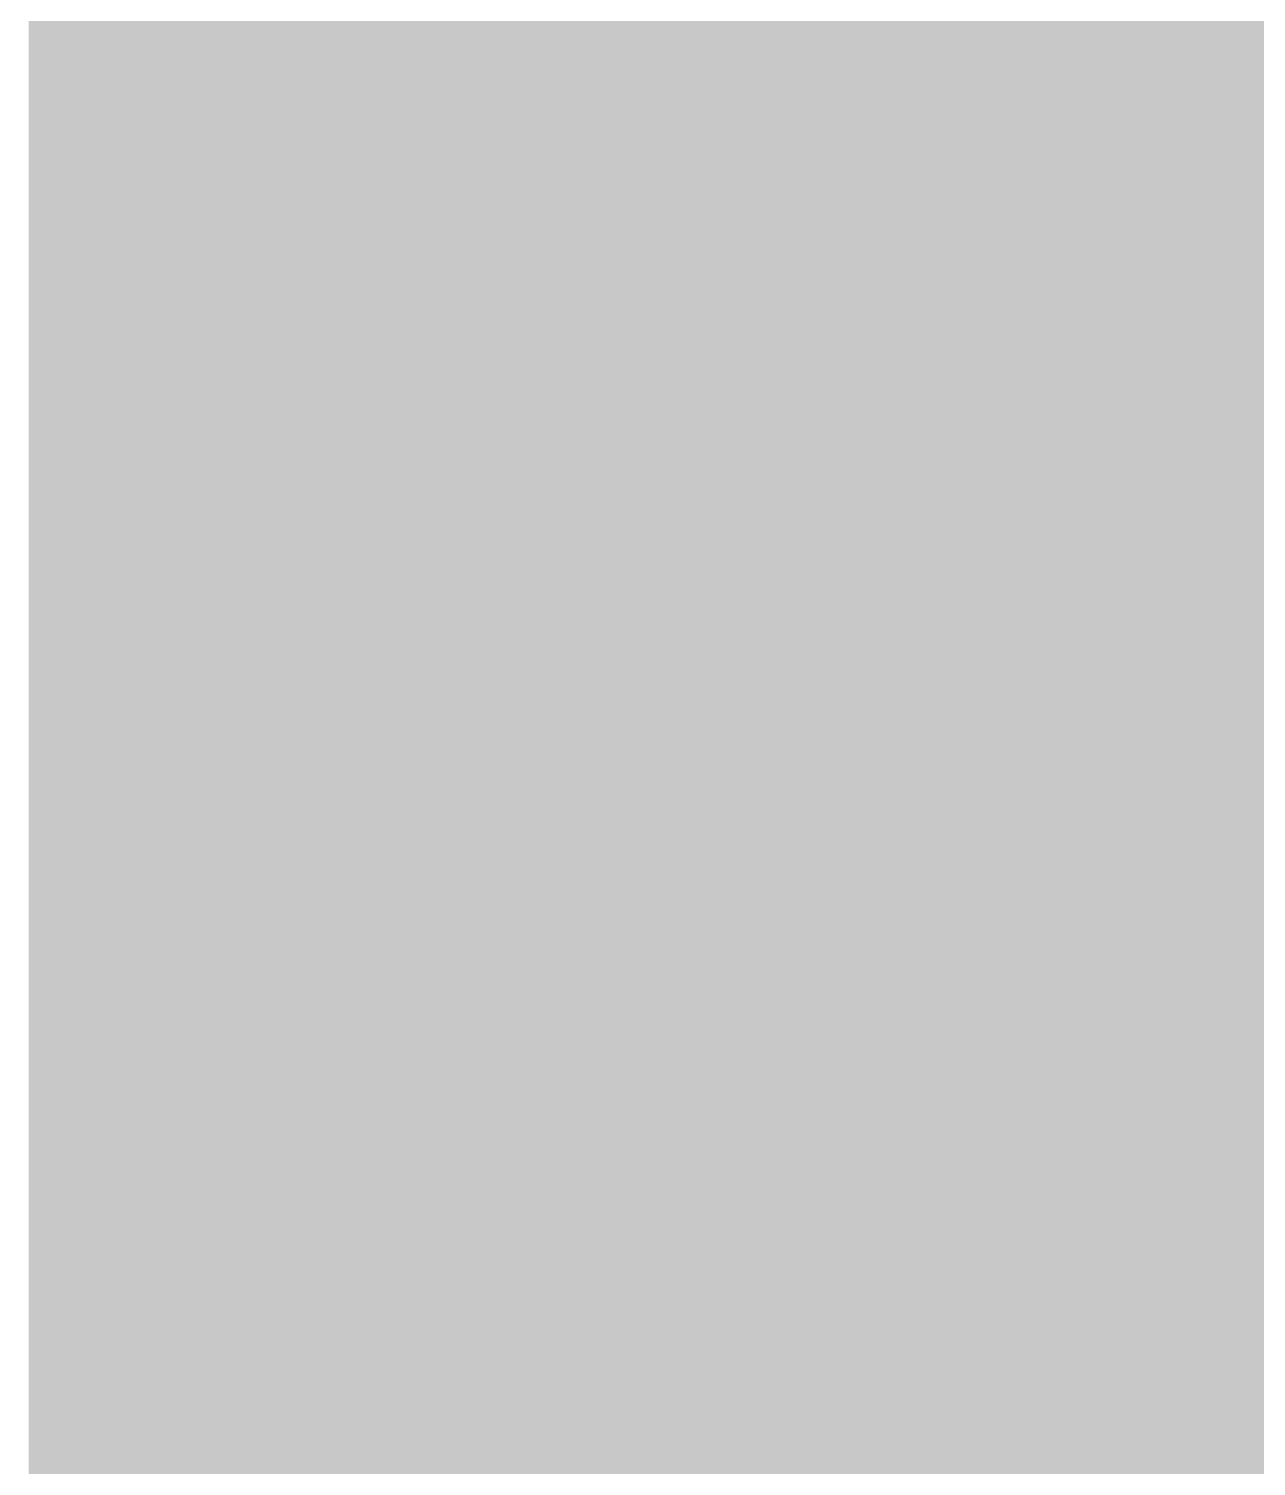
# Model space of a CAD drawing. Extents: x -0.1 to 65.1, y -1.2 to 30.1.
# Drawn here: x 25.7424 to 26.0352, y 5.2654 to 5.6083 of the extents above; entities that cross this region are included whole.
import ezdxf

# ---------------------------------------------------------------- set-up
doc = ezdxf.new("R2010")
doc.units = 0
doc.header["$MEASUREMENT"] = 0
doc.layers.get('0').update_dxf_attribs({"linetype": 'CONTINUOUS'})
doc.layers.add('2D_LINE_126', color=7, linetype='CONTINUOUS')

# ---------------------------------------------------------------- blocks, each defined once
blk = doc.blocks.new('SMOOTH_0$0254')
at = {"const_width": 0.0127}
blk.add_lwpolyline([(-0.00635, 0, 1), (0.00635, 0, 1)], format="xyb", close=True, dxfattribs=at)
blk = doc.blocks.new('DRAWING_63')
at = {"layer": '2D_LINE_126', "const_width": 0.0254}
for points in [[(-4.59486, -1.87452), (-4.59486, -1.88595), (-4.59486, -1.89738), (-4.59486, -1.90881), (-4.59486, -1.92024), (-4.59486, -1.93167), (-4.59486, -1.9431), (-4.59486, -1.95453), (-4.59486, -1.96596), (-4.59486, -1.97739), (-4.59486, -1.98882), (-4.59486, -2.00025), (-4.59486, -2.01168), (-4.59486, -2.02311), (-4.59486, -2.03454), (-4.59486, -2.04597), (-4.59486, -2.0574), (-4.59486, -2.06883), (-4.59486, -2.08026), (-4.59486, -2.09169), (-4.59486, -2.10312), (-4.59486, -2.11455), (-4.59486, -2.12598), (-4.59486, -2.13741), (-4.59486, -2.14884), (-4.59486, -2.16027), (-4.59486, -2.1717), (-4.59486, -2.18313), (-4.59486, -2.19456), (-4.59486, -2.20599), (-4.59486, -2.21742), (-4.59486, -2.22885), (-4.59486, -2.24028), (-4.59486, -2.25171)], [(-4.53771, -1.87452), (-4.53771, -1.88595), (-4.53771, -1.89738), (-4.53771, -1.90881), (-4.53771, -1.92024), (-4.53771, -1.93167), (-4.53771, -1.9431), (-4.53771, -1.95453), (-4.53771, -1.96596), (-4.53771, -1.97739), (-4.53771, -1.98882), (-4.53771, -2.00025), (-4.53771, -2.01168), (-4.53771, -2.02311), (-4.53771, -2.03454), (-4.53771, -2.04597), (-4.53771, -2.0574), (-4.53771, -2.06883), (-4.53771, -2.08026), (-4.53771, -2.09169), (-4.53771, -2.10312), (-4.53771, -2.11455), (-4.53771, -2.12598), (-4.53771, -2.13741), (-4.53771, -2.14884), (-4.53771, -2.16027), (-4.53771, -2.1717), (-4.53771, -2.18313), (-4.53771, -2.19456), (-4.53771, -2.20599), (-4.53771, -2.21742), (-4.53771, -2.22885), (-4.53771, -2.24028), (-4.53771, -2.25171)], [(-4.33197, -2.25171), (-4.33197, -2.24028), (-4.32054, -2.24028), (-4.30911, -2.24028), (-4.29768, -2.24028)], [(-4.42341, -2.25171), (-4.42341, -2.24028), (-4.41198, -2.24028), (-4.41198, -2.22885), (-4.40055, -2.22885), (-4.38912, -2.22885), (-4.38912, -2.21742), (-4.37769, -2.21742), (-4.36626, -2.21742), (-4.36626, -2.20599), (-4.35483, -2.20599), (-4.3434, -2.20599), (-4.33197, -2.20599), (-4.33197, -2.19456), (-4.32054, -2.19456), (-4.30911, -2.19456), (-4.29768, -2.19456)], [(-4.59486, -1.88595), (-4.58343, -1.88595), (-4.572, -1.88595), (-4.572, -1.87452)], [(-4.51485, -1.87452), (-4.51485, -1.88595), (-4.51485, -1.89738), (-4.51485, -1.90881), (-4.51485, -1.92024), (-4.51485, -1.93167), (-4.51485, -1.9431), (-4.51485, -1.95453), (-4.51485, -1.96596), (-4.51485, -1.97739), (-4.51485, -1.98882), (-4.51485, -2.00025), (-4.51485, -2.01168), (-4.51485, -2.02311), (-4.51485, -2.03454), (-4.51485, -2.04597), (-4.51485, -2.0574), (-4.51485, -2.06883), (-4.51485, -2.08026), (-4.51485, -2.09169), (-4.51485, -2.10312), (-4.51485, -2.11455), (-4.51485, -2.12598), (-4.51485, -2.13741), (-4.51485, -2.14884), (-4.51485, -2.16027), (-4.51485, -2.1717), (-4.51485, -2.18313), (-4.51485, -2.19456), (-4.51485, -2.20599), (-4.51485, -2.21742), (-4.51485, -2.22885), (-4.51485, -2.24028), (-4.51485, -2.25171)], [(-4.52628, -2.25171), (-4.52628, -2.24028), (-4.52628, -2.22885), (-4.52628, -2.21742), (-4.52628, -2.20599), (-4.52628, -2.19456), (-4.52628, -2.18313), (-4.52628, -2.1717), (-4.52628, -2.16027), (-4.52628, -2.14884), (-4.52628, -2.13741), (-4.52628, -2.12598), (-4.52628, -2.11455), (-4.52628, -2.10312), (-4.52628, -2.09169), (-4.52628, -2.08026), (-4.52628, -2.06883), (-4.52628, -2.0574), (-4.52628, -2.04597), (-4.52628, -2.03454), (-4.52628, -2.02311), (-4.52628, -2.01168), (-4.52628, -2.00025), (-4.52628, -1.98882), (-4.52628, -1.97739), (-4.52628, -1.96596), (-4.52628, -1.95453), (-4.52628, -1.9431), (-4.52628, -1.93167), (-4.52628, -1.92024), (-4.52628, -1.90881), (-4.52628, -1.89738), (-4.52628, -1.88595), (-4.52628, -1.87452)], [(-4.32054, -2.25171), (-4.32054, -2.24028), (-4.32054, -2.22885), (-4.32054, -2.21742), (-4.32054, -2.20599), (-4.32054, -2.19456), (-4.32054, -2.18313), (-4.32054, -2.1717), (-4.32054, -2.16027), (-4.32054, -2.14884), (-4.32054, -2.13741), (-4.32054, -2.12598), (-4.32054, -2.11455), (-4.32054, -2.10312), (-4.32054, -2.09169), (-4.32054, -2.08026), (-4.32054, -2.06883), (-4.32054, -2.0574), (-4.32054, -2.04597), (-4.32054, -2.03454), (-4.32054, -2.02311), (-4.32054, -2.01168), (-4.32054, -2.00025), (-4.32054, -1.98882), (-4.32054, -1.97739), (-4.32054, -1.96596), (-4.32054, -1.95453), (-4.32054, -1.9431), (-4.32054, -1.93167), (-4.32054, -1.92024), (-4.32054, -1.90881), (-4.32054, -1.89738), (-4.32054, -1.88595), (-4.32054, -1.87452)], [(-4.30911, -2.25171), (-4.30911, -2.24028), (-4.30911, -2.22885), (-4.30911, -2.21742), (-4.30911, -2.20599), (-4.30911, -2.19456), (-4.30911, -2.18313), (-4.30911, -2.1717), (-4.30911, -2.16027), (-4.30911, -2.14884), (-4.30911, -2.13741), (-4.30911, -2.12598), (-4.30911, -2.11455), (-4.30911, -2.10312), (-4.30911, -2.09169), (-4.30911, -2.08026), (-4.30911, -2.06883), (-4.30911, -2.0574), (-4.30911, -2.04597), (-4.30911, -2.03454), (-4.30911, -2.02311), (-4.30911, -2.01168), (-4.30911, -2.00025), (-4.30911, -1.98882), (-4.30911, -1.97739), (-4.30911, -1.96596), (-4.30911, -1.95453), (-4.30911, -1.9431), (-4.30911, -1.93167), (-4.30911, -1.92024), (-4.30911, -1.90881), (-4.30911, -1.89738), (-4.30911, -1.88595), (-4.30911, -1.87452)], [(-4.50342, -2.25171), (-4.50342, -2.24028), (-4.50342, -2.22885), (-4.50342, -2.21742), (-4.50342, -2.20599), (-4.50342, -2.19456), (-4.50342, -2.18313), (-4.50342, -2.1717), (-4.50342, -2.16027), (-4.50342, -2.14884), (-4.50342, -2.13741), (-4.50342, -2.12598), (-4.50342, -2.11455), (-4.50342, -2.10312), (-4.50342, -2.09169), (-4.50342, -2.08026), (-4.50342, -2.06883), (-4.50342, -2.0574), (-4.50342, -2.04597), (-4.50342, -2.03454), (-4.50342, -2.02311), (-4.50342, -2.01168), (-4.50342, -2.00025), (-4.50342, -1.98882), (-4.50342, -1.97739), (-4.50342, -1.96596), (-4.50342, -1.95453), (-4.50342, -1.9431), (-4.50342, -1.93167), (-4.50342, -1.92024), (-4.50342, -1.90881), (-4.50342, -1.89738), (-4.50342, -1.88595), (-4.50342, -1.87452)], [(-4.35483, -2.25171), (-4.35483, -2.24028), (-4.35483, -2.22885), (-4.35483, -2.21742), (-4.35483, -2.20599), (-4.35483, -2.19456), (-4.35483, -2.18313), (-4.35483, -2.1717), (-4.35483, -2.16027), (-4.35483, -2.14884), (-4.35483, -2.13741), (-4.35483, -2.12598), (-4.35483, -2.11455), (-4.35483, -2.10312), (-4.35483, -2.09169), (-4.35483, -2.08026), (-4.35483, -2.06883), (-4.35483, -2.0574), (-4.35483, -2.04597), (-4.35483, -2.03454), (-4.35483, -2.02311), (-4.35483, -2.01168), (-4.35483, -2.00025), (-4.35483, -1.98882), (-4.35483, -1.97739), (-4.35483, -1.96596), (-4.35483, -1.95453), (-4.35483, -1.9431), (-4.35483, -1.93167), (-4.35483, -1.92024), (-4.35483, -1.90881), (-4.35483, -1.89738), (-4.35483, -1.88595), (-4.35483, -1.87452)], [(-4.3434, -2.25171), (-4.3434, -2.24028), (-4.3434, -2.22885), (-4.3434, -2.21742), (-4.3434, -2.20599), (-4.3434, -2.19456), (-4.3434, -2.18313), (-4.3434, -2.1717), (-4.3434, -2.16027), (-4.3434, -2.14884), (-4.3434, -2.13741), (-4.3434, -2.12598), (-4.3434, -2.11455), (-4.3434, -2.10312), (-4.3434, -2.09169), (-4.3434, -2.08026), (-4.3434, -2.06883), (-4.3434, -2.0574), (-4.3434, -2.04597), (-4.3434, -2.03454), (-4.3434, -2.02311), (-4.3434, -2.01168), (-4.3434, -2.00025), (-4.3434, -1.98882), (-4.3434, -1.97739), (-4.3434, -1.96596), (-4.3434, -1.95453), (-4.3434, -1.9431), (-4.3434, -1.93167), (-4.3434, -1.92024), (-4.3434, -1.90881), (-4.3434, -1.89738), (-4.3434, -1.88595), (-4.3434, -1.87452)], [(-4.49199, -2.25171), (-4.49199, -2.24028), (-4.49199, -2.22885), (-4.49199, -2.21742), (-4.49199, -2.20599), (-4.49199, -2.19456), (-4.49199, -2.18313), (-4.49199, -2.1717), (-4.49199, -2.16027), (-4.49199, -2.14884), (-4.49199, -2.13741), (-4.49199, -2.12598), (-4.49199, -2.11455), (-4.49199, -2.10312), (-4.49199, -2.09169), (-4.49199, -2.08026), (-4.49199, -2.06883), (-4.49199, -2.0574), (-4.49199, -2.04597), (-4.49199, -2.03454), (-4.49199, -2.02311), (-4.49199, -2.01168), (-4.49199, -2.00025), (-4.49199, -1.98882), (-4.49199, -1.97739), (-4.49199, -1.96596), (-4.49199, -1.95453), (-4.49199, -1.9431), (-4.49199, -1.93167), (-4.49199, -1.92024), (-4.49199, -1.90881), (-4.49199, -1.89738), (-4.49199, -1.88595), (-4.49199, -1.87452)], [(-4.37769, -2.25171), (-4.37769, -2.24028), (-4.37769, -2.22885), (-4.37769, -2.21742), (-4.37769, -2.20599), (-4.37769, -2.19456), (-4.37769, -2.18313), (-4.37769, -2.1717), (-4.37769, -2.16027), (-4.37769, -2.14884), (-4.37769, -2.13741), (-4.37769, -2.12598), (-4.37769, -2.11455), (-4.37769, -2.10312), (-4.37769, -2.09169), (-4.37769, -2.08026), (-4.37769, -2.06883), (-4.37769, -2.0574), (-4.37769, -2.04597), (-4.37769, -2.03454), (-4.37769, -2.02311), (-4.37769, -2.01168), (-4.37769, -2.00025), (-4.37769, -1.98882), (-4.37769, -1.97739), (-4.37769, -1.96596), (-4.37769, -1.95453), (-4.37769, -1.9431), (-4.37769, -1.93167), (-4.37769, -1.92024), (-4.37769, -1.90881), (-4.37769, -1.89738), (-4.37769, -1.88595), (-4.37769, -1.87452)], [(-4.48056, -2.25171), (-4.48056, -2.24028), (-4.48056, -2.22885), (-4.48056, -2.21742), (-4.48056, -2.20599), (-4.48056, -2.19456), (-4.48056, -2.18313), (-4.48056, -2.1717), (-4.48056, -2.16027), (-4.48056, -2.14884), (-4.48056, -2.13741), (-4.48056, -2.12598), (-4.48056, -2.11455), (-4.48056, -2.10312), (-4.48056, -2.09169), (-4.48056, -2.08026), (-4.48056, -2.06883), (-4.48056, -2.0574), (-4.48056, -2.04597), (-4.48056, -2.03454), (-4.48056, -2.02311), (-4.48056, -2.01168), (-4.48056, -2.00025), (-4.48056, -1.98882), (-4.48056, -1.97739), (-4.48056, -1.96596), (-4.48056, -1.95453), (-4.48056, -1.9431), (-4.48056, -1.93167), (-4.48056, -1.92024), (-4.48056, -1.90881), (-4.48056, -1.89738), (-4.48056, -1.88595), (-4.48056, -1.87452)], [(-4.40055, -2.25171), (-4.40055, -2.24028), (-4.40055, -2.22885), (-4.40055, -2.21742), (-4.40055, -2.20599), (-4.40055, -2.19456), (-4.40055, -2.18313), (-4.40055, -2.1717), (-4.40055, -2.16027), (-4.40055, -2.14884), (-4.40055, -2.13741), (-4.40055, -2.12598), (-4.40055, -2.11455), (-4.40055, -2.10312), (-4.40055, -2.09169), (-4.40055, -2.08026), (-4.40055, -2.06883), (-4.40055, -2.0574), (-4.40055, -2.04597), (-4.40055, -2.03454), (-4.40055, -2.02311), (-4.40055, -2.01168), (-4.40055, -2.00025), (-4.40055, -1.98882), (-4.40055, -1.97739), (-4.40055, -1.96596), (-4.40055, -1.95453), (-4.40055, -1.9431), (-4.40055, -1.93167), (-4.40055, -1.92024), (-4.40055, -1.90881), (-4.40055, -1.89738), (-4.40055, -1.88595), (-4.40055, -1.87452)], [(-4.46913, -2.25171), (-4.46913, -2.24028), (-4.46913, -2.22885), (-4.46913, -2.21742), (-4.46913, -2.20599), (-4.46913, -2.19456), (-4.46913, -2.18313), (-4.46913, -2.1717), (-4.46913, -2.16027), (-4.46913, -2.14884), (-4.46913, -2.13741), (-4.46913, -2.12598), (-4.46913, -2.11455), (-4.46913, -2.10312), (-4.46913, -2.09169), (-4.46913, -2.08026), (-4.46913, -2.06883), (-4.46913, -2.0574), (-4.46913, -2.04597), (-4.46913, -2.03454), (-4.46913, -2.02311), (-4.46913, -2.01168), (-4.46913, -2.00025), (-4.46913, -1.98882), (-4.46913, -1.97739), (-4.46913, -1.96596), (-4.46913, -1.95453), (-4.46913, -1.9431), (-4.46913, -1.93167), (-4.46913, -1.92024), (-4.46913, -1.90881), (-4.46913, -1.89738), (-4.46913, -1.88595), (-4.46913, -1.87452)], [(-4.43484, -2.25171), (-4.43484, -2.24028), (-4.43484, -2.22885), (-4.43484, -2.21742), (-4.43484, -2.20599), (-4.43484, -2.19456), (-4.43484, -2.18313), (-4.43484, -2.1717), (-4.43484, -2.16027), (-4.43484, -2.14884), (-4.43484, -2.13741), (-4.43484, -2.12598), (-4.43484, -2.11455), (-4.43484, -2.10312), (-4.43484, -2.09169), (-4.43484, -2.08026), (-4.43484, -2.06883), (-4.43484, -2.0574), (-4.43484, -2.04597), (-4.43484, -2.03454), (-4.43484, -2.02311), (-4.43484, -2.01168), (-4.43484, -2.00025), (-4.43484, -1.98882), (-4.43484, -1.97739), (-4.43484, -1.96596), (-4.43484, -1.95453), (-4.43484, -1.9431), (-4.43484, -1.93167), (-4.43484, -1.92024), (-4.43484, -1.90881), (-4.43484, -1.89738), (-4.43484, -1.88595), (-4.43484, -1.87452)], [(-4.4577, -2.25171), (-4.4577, -2.24028), (-4.4577, -2.22885), (-4.4577, -2.21742), (-4.4577, -2.20599), (-4.4577, -2.19456), (-4.4577, -2.18313), (-4.4577, -2.1717), (-4.4577, -2.16027), (-4.4577, -2.14884), (-4.4577, -2.13741), (-4.4577, -2.12598), (-4.4577, -2.11455), (-4.4577, -2.10312), (-4.4577, -2.09169), (-4.4577, -2.08026), (-4.4577, -2.06883), (-4.4577, -2.0574), (-4.4577, -2.04597), (-4.4577, -2.03454), (-4.4577, -2.02311), (-4.4577, -2.01168), (-4.4577, -2.00025), (-4.4577, -1.98882), (-4.4577, -1.97739), (-4.4577, -1.96596), (-4.4577, -1.95453), (-4.4577, -1.9431), (-4.4577, -1.93167), (-4.4577, -1.92024), (-4.4577, -1.90881), (-4.4577, -1.89738), (-4.4577, -1.88595), (-4.4577, -1.87452)], [(-4.56057, -2.25171), (-4.56057, -2.24028), (-4.56057, -2.22885), (-4.56057, -2.21742), (-4.56057, -2.20599), (-4.56057, -2.19456), (-4.56057, -2.18313), (-4.56057, -2.1717), (-4.56057, -2.16027), (-4.56057, -2.14884), (-4.56057, -2.13741), (-4.56057, -2.12598), (-4.56057, -2.11455), (-4.56057, -2.10312), (-4.56057, -2.09169), (-4.56057, -2.08026), (-4.56057, -2.06883), (-4.56057, -2.0574), (-4.56057, -2.04597), (-4.56057, -2.03454), (-4.56057, -2.02311), (-4.56057, -2.01168), (-4.56057, -2.00025), (-4.56057, -1.98882), (-4.56057, -1.97739), (-4.56057, -1.96596), (-4.56057, -1.95453), (-4.56057, -1.9431), (-4.56057, -1.93167), (-4.56057, -1.92024), (-4.56057, -1.90881), (-4.56057, -1.89738), (-4.56057, -1.88595), (-4.56057, -1.87452)], [(-4.58343, -2.25171), (-4.58343, -2.24028), (-4.58343, -2.22885), (-4.58343, -2.21742), (-4.58343, -2.20599), (-4.58343, -2.19456), (-4.58343, -2.18313), (-4.58343, -2.1717), (-4.58343, -2.16027), (-4.58343, -2.14884), (-4.58343, -2.13741), (-4.58343, -2.12598), (-4.58343, -2.11455), (-4.58343, -2.10312), (-4.58343, -2.09169), (-4.58343, -2.08026), (-4.58343, -2.06883), (-4.58343, -2.0574), (-4.58343, -2.04597), (-4.58343, -2.03454), (-4.58343, -2.02311), (-4.58343, -2.01168), (-4.58343, -2.00025), (-4.58343, -1.98882), (-4.58343, -1.97739), (-4.58343, -1.96596), (-4.58343, -1.95453), (-4.58343, -1.9431), (-4.58343, -1.93167), (-4.58343, -1.92024), (-4.58343, -1.90881), (-4.58343, -1.89738), (-4.58343, -1.88595), (-4.58343, -1.87452)], [(-4.59486, -1.89738), (-4.58343, -1.89738), (-4.572, -1.89738), (-4.572, -1.88595), (-4.56057, -1.88595), (-4.54914, -1.88595), (-4.54914, -1.87452)], [(-4.59486, -1.90881), (-4.58343, -1.90881), (-4.572, -1.90881), (-4.572, -1.89738), (-4.56057, -1.89738), (-4.54914, -1.89738), (-4.54914, -1.88595), (-4.53771, -1.88595), (-4.52628, -1.88595), (-4.51485, -1.88595), (-4.50342, -1.88595), (-4.49199, -1.88595), (-4.48056, -1.88595), (-4.46913, -1.88595), (-4.4577, -1.88595), (-4.44627, -1.88595), (-4.44627, -1.87452)], [(-4.59486, -1.92024), (-4.58343, -1.92024), (-4.572, -1.92024), (-4.572, -1.90881), (-4.56057, -1.90881), (-4.54914, -1.90881), (-4.54914, -1.89738), (-4.53771, -1.89738), (-4.52628, -1.89738), (-4.51485, -1.89738), (-4.50342, -1.89738), (-4.49199, -1.89738), (-4.48056, -1.89738), (-4.46913, -1.89738), (-4.4577, -1.89738), (-4.44627, -1.89738), (-4.44627, -1.88595), (-4.43484, -1.88595), (-4.42341, -1.88595), (-4.42341, -1.87452)], [(-4.59486, -1.93167), (-4.58343, -1.93167), (-4.572, -1.93167), (-4.572, -1.92024), (-4.56057, -1.92024), (-4.54914, -1.92024), (-4.54914, -1.90881), (-4.53771, -1.90881), (-4.52628, -1.90881), (-4.51485, -1.90881), (-4.50342, -1.90881), (-4.49199, -1.90881), (-4.48056, -1.90881), (-4.46913, -1.90881), (-4.4577, -1.90881), (-4.44627, -1.90881), (-4.44627, -1.89738), (-4.43484, -1.89738), (-4.42341, -1.89738), (-4.42341, -1.88595), (-4.41198, -1.88595), (-4.41198, -1.87452)], [(-4.59486, -1.9431), (-4.58343, -1.9431), (-4.572, -1.9431), (-4.572, -1.93167), (-4.56057, -1.93167), (-4.54914, -1.93167), (-4.54914, -1.92024), (-4.53771, -1.92024), (-4.52628, -1.92024), (-4.51485, -1.92024), (-4.50342, -1.92024), (-4.49199, -1.92024), (-4.48056, -1.92024), (-4.46913, -1.92024), (-4.4577, -1.92024), (-4.44627, -1.92024), (-4.44627, -1.90881), (-4.43484, -1.90881), (-4.42341, -1.90881), (-4.42341, -1.89738), (-4.41198, -1.89738), (-4.41198, -1.88595), (-4.40055, -1.88595), (-4.38912, -1.88595), (-4.38912, -1.87452)], [(-4.59486, -1.95453), (-4.58343, -1.95453), (-4.572, -1.95453), (-4.572, -1.9431), (-4.56057, -1.9431), (-4.54914, -1.9431), (-4.54914, -1.93167), (-4.53771, -1.93167), (-4.52628, -1.93167), (-4.51485, -1.93167), (-4.50342, -1.93167), (-4.49199, -1.93167), (-4.48056, -1.93167), (-4.46913, -1.93167), (-4.4577, -1.93167), (-4.44627, -1.93167), (-4.44627, -1.92024), (-4.43484, -1.92024), (-4.42341, -1.92024), (-4.42341, -1.90881), (-4.41198, -1.90881), (-4.41198, -1.89738), (-4.40055, -1.89738), (-4.38912, -1.89738), (-4.38912, -1.88595), (-4.37769, -1.88595), (-4.36626, -1.88595), (-4.36626, -1.87452)], [(-4.59486, -1.96596), (-4.58343, -1.96596), (-4.572, -1.96596), (-4.572, -1.95453), (-4.56057, -1.95453), (-4.54914, -1.95453), (-4.54914, -1.9431), (-4.53771, -1.9431), (-4.52628, -1.9431), (-4.51485, -1.9431), (-4.50342, -1.9431), (-4.49199, -1.9431), (-4.48056, -1.9431), (-4.46913, -1.9431), (-4.4577, -1.9431), (-4.44627, -1.9431), (-4.44627, -1.93167), (-4.43484, -1.93167), (-4.42341, -1.93167), (-4.42341, -1.92024), (-4.41198, -1.92024), (-4.41198, -1.90881), (-4.40055, -1.90881), (-4.38912, -1.90881), (-4.38912, -1.89738), (-4.37769, -1.89738), (-4.36626, -1.89738), (-4.36626, -1.88595), (-4.35483, -1.88595), (-4.3434, -1.88595), (-4.33197, -1.88595), (-4.33197, -1.87452)], [(-4.59486, -1.97739), (-4.58343, -1.97739), (-4.572, -1.97739), (-4.572, -1.96596), (-4.56057, -1.96596), (-4.54914, -1.96596), (-4.54914, -1.95453), (-4.53771, -1.95453), (-4.52628, -1.95453), (-4.51485, -1.95453), (-4.50342, -1.95453), (-4.49199, -1.95453), (-4.48056, -1.95453), (-4.46913, -1.95453), (-4.4577, -1.95453), (-4.44627, -1.95453), (-4.44627, -1.9431), (-4.43484, -1.9431), (-4.42341, -1.9431), (-4.42341, -1.93167), (-4.41198, -1.93167), (-4.41198, -1.92024), (-4.40055, -1.92024), (-4.38912, -1.92024), (-4.38912, -1.90881), (-4.37769, -1.90881), (-4.36626, -1.90881), (-4.36626, -1.89738), (-4.35483, -1.89738), (-4.3434, -1.89738), (-4.33197, -1.89738), (-4.33197, -1.88595), (-4.32054, -1.88595), (-4.30911, -1.88595), (-4.29768, -1.88595)], [(-4.59486, -1.98882), (-4.58343, -1.98882), (-4.572, -1.98882), (-4.572, -1.97739), (-4.56057, -1.97739), (-4.54914, -1.97739), (-4.54914, -1.96596), (-4.53771, -1.96596), (-4.52628, -1.96596), (-4.51485, -1.96596), (-4.50342, -1.96596), (-4.49199, -1.96596), (-4.48056, -1.96596), (-4.46913, -1.96596), (-4.4577, -1.96596), (-4.44627, -1.96596), (-4.44627, -1.95453), (-4.43484, -1.95453), (-4.42341, -1.95453), (-4.42341, -1.9431), (-4.41198, -1.9431), (-4.41198, -1.93167), (-4.40055, -1.93167), (-4.38912, -1.93167), (-4.38912, -1.92024), (-4.37769, -1.92024), (-4.36626, -1.92024), (-4.36626, -1.90881), (-4.35483, -1.90881), (-4.3434, -1.90881), (-4.33197, -1.90881), (-4.33197, -1.89738), (-4.32054, -1.89738), (-4.30911, -1.89738), (-4.29768, -1.89738)], [(-4.59486, -2.00025), (-4.58343, -2.00025), (-4.572, -2.00025), (-4.572, -1.98882), (-4.56057, -1.98882), (-4.54914, -1.98882), (-4.54914, -1.97739), (-4.53771, -1.97739), (-4.52628, -1.97739), (-4.51485, -1.97739), (-4.50342, -1.97739), (-4.49199, -1.97739), (-4.48056, -1.97739), (-4.46913, -1.97739), (-4.4577, -1.97739), (-4.44627, -1.97739), (-4.44627, -1.96596), (-4.43484, -1.96596), (-4.42341, -1.96596), (-4.42341, -1.95453), (-4.41198, -1.95453), (-4.41198, -1.9431), (-4.40055, -1.9431), (-4.38912, -1.9431), (-4.38912, -1.93167), (-4.37769, -1.93167), (-4.36626, -1.93167), (-4.36626, -1.92024), (-4.35483, -1.92024), (-4.3434, -1.92024), (-4.33197, -1.92024), (-4.33197, -1.90881), (-4.32054, -1.90881), (-4.30911, -1.90881), (-4.29768, -1.90881)], [(-4.59486, -2.01168), (-4.58343, -2.01168), (-4.572, -2.01168), (-4.572, -2.00025), (-4.56057, -2.00025), (-4.54914, -2.00025), (-4.54914, -1.98882), (-4.53771, -1.98882), (-4.52628, -1.98882), (-4.51485, -1.98882), (-4.50342, -1.98882), (-4.49199, -1.98882), (-4.48056, -1.98882), (-4.46913, -1.98882), (-4.4577, -1.98882), (-4.44627, -1.98882), (-4.44627, -1.97739), (-4.43484, -1.97739), (-4.42341, -1.97739), (-4.42341, -1.96596), (-4.41198, -1.96596), (-4.41198, -1.95453), (-4.40055, -1.95453), (-4.38912, -1.95453), (-4.38912, -1.9431), (-4.37769, -1.9431), (-4.36626, -1.9431), (-4.36626, -1.93167), (-4.35483, -1.93167), (-4.3434, -1.93167), (-4.33197, -1.93167), (-4.33197, -1.92024), (-4.32054, -1.92024), (-4.30911, -1.92024), (-4.29768, -1.92024)], [(-4.59486, -2.02311), (-4.58343, -2.02311), (-4.572, -2.02311), (-4.572, -2.01168), (-4.56057, -2.01168), (-4.54914, -2.01168), (-4.54914, -2.00025), (-4.53771, -2.00025), (-4.52628, -2.00025), (-4.51485, -2.00025), (-4.50342, -2.00025), (-4.49199, -2.00025), (-4.48056, -2.00025), (-4.46913, -2.00025), (-4.4577, -2.00025), (-4.44627, -2.00025), (-4.44627, -1.98882), (-4.43484, -1.98882), (-4.42341, -1.98882), (-4.42341, -1.97739), (-4.41198, -1.97739), (-4.41198, -1.96596), (-4.40055, -1.96596), (-4.38912, -1.96596), (-4.38912, -1.95453), (-4.37769, -1.95453), (-4.36626, -1.95453), (-4.36626, -1.9431), (-4.35483, -1.9431), (-4.3434, -1.9431), (-4.33197, -1.9431), (-4.33197, -1.93167), (-4.32054, -1.93167), (-4.30911, -1.93167), (-4.29768, -1.93167)], [(-4.59486, -2.03454), (-4.58343, -2.03454), (-4.572, -2.03454), (-4.572, -2.02311), (-4.56057, -2.02311), (-4.54914, -2.02311), (-4.54914, -2.01168), (-4.53771, -2.01168), (-4.52628, -2.01168), (-4.51485, -2.01168), (-4.50342, -2.01168), (-4.49199, -2.01168), (-4.48056, -2.01168), (-4.46913, -2.01168), (-4.4577, -2.01168), (-4.44627, -2.01168), (-4.44627, -2.00025), (-4.43484, -2.00025), (-4.42341, -2.00025), (-4.42341, -1.98882), (-4.41198, -1.98882), (-4.41198, -1.97739), (-4.40055, -1.97739), (-4.38912, -1.97739), (-4.38912, -1.96596), (-4.37769, -1.96596), (-4.36626, -1.96596), (-4.36626, -1.95453), (-4.35483, -1.95453), (-4.3434, -1.95453), (-4.33197, -1.95453), (-4.33197, -1.9431), (-4.32054, -1.9431), (-4.30911, -1.9431), (-4.29768, -1.9431)], [(-4.59486, -2.04597), (-4.58343, -2.04597), (-4.572, -2.04597), (-4.572, -2.03454), (-4.56057, -2.03454), (-4.54914, -2.03454), (-4.54914, -2.02311), (-4.53771, -2.02311), (-4.52628, -2.02311), (-4.51485, -2.02311), (-4.50342, -2.02311), (-4.49199, -2.02311), (-4.48056, -2.02311), (-4.46913, -2.02311), (-4.4577, -2.02311), (-4.44627, -2.02311), (-4.44627, -2.01168), (-4.43484, -2.01168), (-4.42341, -2.01168), (-4.42341, -2.00025), (-4.41198, -2.00025), (-4.41198, -1.98882), (-4.40055, -1.98882), (-4.38912, -1.98882), (-4.38912, -1.97739), (-4.37769, -1.97739), (-4.36626, -1.97739), (-4.36626, -1.96596), (-4.35483, -1.96596), (-4.3434, -1.96596), (-4.33197, -1.96596), (-4.33197, -1.95453), (-4.32054, -1.95453), (-4.30911, -1.95453), (-4.29768, -1.95453)], [(-4.59486, -2.0574), (-4.58343, -2.0574), (-4.572, -2.0574), (-4.572, -2.04597), (-4.56057, -2.04597), (-4.54914, -2.04597), (-4.54914, -2.03454), (-4.53771, -2.03454), (-4.52628, -2.03454), (-4.51485, -2.03454), (-4.50342, -2.03454), (-4.49199, -2.03454), (-4.48056, -2.03454), (-4.46913, -2.03454), (-4.4577, -2.03454), (-4.44627, -2.03454), (-4.44627, -2.02311), (-4.43484, -2.02311), (-4.42341, -2.02311), (-4.42341, -2.01168), (-4.41198, -2.01168), (-4.41198, -2.00025), (-4.40055, -2.00025), (-4.38912, -2.00025), (-4.38912, -1.98882), (-4.37769, -1.98882), (-4.36626, -1.98882), (-4.36626, -1.97739), (-4.35483, -1.97739), (-4.3434, -1.97739), (-4.33197, -1.97739), (-4.33197, -1.96596), (-4.32054, -1.96596), (-4.30911, -1.96596), (-4.29768, -1.96596)], [(-4.59486, -2.06883), (-4.58343, -2.06883), (-4.572, -2.06883), (-4.572, -2.0574), (-4.56057, -2.0574), (-4.54914, -2.0574), (-4.54914, -2.04597), (-4.53771, -2.04597), (-4.52628, -2.04597), (-4.51485, -2.04597), (-4.50342, -2.04597), (-4.49199, -2.04597), (-4.48056, -2.04597), (-4.46913, -2.04597), (-4.4577, -2.04597), (-4.44627, -2.04597), (-4.44627, -2.03454), (-4.43484, -2.03454), (-4.42341, -2.03454), (-4.42341, -2.02311), (-4.41198, -2.02311), (-4.41198, -2.01168), (-4.40055, -2.01168), (-4.38912, -2.01168), (-4.38912, -2.00025), (-4.37769, -2.00025), (-4.36626, -2.00025), (-4.36626, -1.98882), (-4.35483, -1.98882), (-4.3434, -1.98882), (-4.33197, -1.98882), (-4.33197, -1.97739), (-4.32054, -1.97739), (-4.30911, -1.97739), (-4.29768, -1.97739)], [(-4.59486, -2.08026), (-4.58343, -2.08026), (-4.572, -2.08026), (-4.572, -2.06883), (-4.56057, -2.06883), (-4.54914, -2.06883), (-4.54914, -2.0574), (-4.53771, -2.0574), (-4.52628, -2.0574), (-4.51485, -2.0574), (-4.50342, -2.0574), (-4.49199, -2.0574), (-4.48056, -2.0574), (-4.46913, -2.0574), (-4.4577, -2.0574), (-4.44627, -2.0574), (-4.44627, -2.04597), (-4.43484, -2.04597), (-4.42341, -2.04597), (-4.42341, -2.03454), (-4.41198, -2.03454), (-4.41198, -2.02311), (-4.40055, -2.02311), (-4.38912, -2.02311), (-4.38912, -2.01168), (-4.37769, -2.01168), (-4.36626, -2.01168), (-4.36626, -2.00025), (-4.35483, -2.00025), (-4.3434, -2.00025), (-4.33197, -2.00025), (-4.33197, -1.98882), (-4.32054, -1.98882), (-4.30911, -1.98882), (-4.29768, -1.98882)], [(-4.59486, -2.09169), (-4.58343, -2.09169), (-4.572, -2.09169), (-4.572, -2.08026), (-4.56057, -2.08026), (-4.54914, -2.08026), (-4.54914, -2.06883), (-4.53771, -2.06883), (-4.52628, -2.06883), (-4.51485, -2.06883), (-4.50342, -2.06883), (-4.49199, -2.06883), (-4.48056, -2.06883), (-4.46913, -2.06883), (-4.4577, -2.06883), (-4.44627, -2.06883), (-4.44627, -2.0574), (-4.43484, -2.0574), (-4.42341, -2.0574), (-4.42341, -2.04597), (-4.41198, -2.04597), (-4.41198, -2.03454), (-4.40055, -2.03454), (-4.38912, -2.03454), (-4.38912, -2.02311), (-4.37769, -2.02311), (-4.36626, -2.02311), (-4.36626, -2.01168), (-4.35483, -2.01168), (-4.3434, -2.01168), (-4.33197, -2.01168), (-4.33197, -2.00025), (-4.32054, -2.00025), (-4.30911, -2.00025), (-4.29768, -2.00025)], [(-4.59486, -2.10312), (-4.58343, -2.10312), (-4.572, -2.10312), (-4.572, -2.09169), (-4.56057, -2.09169), (-4.54914, -2.09169), (-4.54914, -2.08026), (-4.53771, -2.08026), (-4.52628, -2.08026), (-4.51485, -2.08026), (-4.50342, -2.08026), (-4.49199, -2.08026), (-4.48056, -2.08026), (-4.46913, -2.08026), (-4.4577, -2.08026), (-4.44627, -2.08026), (-4.44627, -2.06883), (-4.43484, -2.06883), (-4.42341, -2.06883), (-4.42341, -2.0574), (-4.41198, -2.0574), (-4.41198, -2.04597), (-4.40055, -2.04597), (-4.38912, -2.04597), (-4.38912, -2.03454), (-4.37769, -2.03454), (-4.36626, -2.03454), (-4.36626, -2.02311), (-4.35483, -2.02311), (-4.3434, -2.02311), (-4.33197, -2.02311), (-4.33197, -2.01168), (-4.32054, -2.01168), (-4.30911, -2.01168), (-4.29768, -2.01168)], [(-4.59486, -2.11455), (-4.58343, -2.11455), (-4.572, -2.11455), (-4.572, -2.10312), (-4.56057, -2.10312), (-4.54914, -2.10312), (-4.54914, -2.09169), (-4.53771, -2.09169), (-4.52628, -2.09169), (-4.51485, -2.09169), (-4.50342, -2.09169), (-4.49199, -2.09169), (-4.48056, -2.09169), (-4.46913, -2.09169), (-4.4577, -2.09169), (-4.44627, -2.09169), (-4.44627, -2.08026), (-4.43484, -2.08026), (-4.42341, -2.08026), (-4.42341, -2.06883), (-4.41198, -2.06883), (-4.41198, -2.0574), (-4.40055, -2.0574), (-4.38912, -2.0574), (-4.38912, -2.04597), (-4.37769, -2.04597), (-4.36626, -2.04597), (-4.36626, -2.03454), (-4.35483, -2.03454), (-4.3434, -2.03454), (-4.33197, -2.03454), (-4.33197, -2.02311), (-4.32054, -2.02311), (-4.30911, -2.02311), (-4.29768, -2.02311)], [(-4.29768, -2.03454), (-4.30911, -2.03454), (-4.32054, -2.03454), (-4.33197, -2.03454), (-4.33197, -2.04597), (-4.3434, -2.04597), (-4.35483, -2.04597), (-4.36626, -2.04597), (-4.36626, -2.0574), (-4.37769, -2.0574), (-4.38912, -2.0574), (-4.38912, -2.06883), (-4.40055, -2.06883), (-4.41198, -2.06883), (-4.41198, -2.08026), (-4.42341, -2.08026), (-4.42341, -2.09169), (-4.43484, -2.09169), (-4.44627, -2.09169), (-4.44627, -2.10312), (-4.4577, -2.10312), (-4.46913, -2.10312), (-4.48056, -2.10312), (-4.49199, -2.10312), (-4.50342, -2.10312), (-4.51485, -2.10312), (-4.52628, -2.10312), (-4.53771, -2.10312), (-4.54914, -2.10312), (-4.54914, -2.11455), (-4.56057, -2.11455), (-4.572, -2.11455), (-4.572, -2.12598), (-4.58343, -2.12598), (-4.59486, -2.12598)], [(-4.59486, -2.13741), (-4.58343, -2.13741), (-4.572, -2.13741), (-4.572, -2.12598), (-4.56057, -2.12598), (-4.54914, -2.12598), (-4.54914, -2.11455), (-4.53771, -2.11455), (-4.52628, -2.11455), (-4.51485, -2.11455), (-4.50342, -2.11455), (-4.49199, -2.11455), (-4.48056, -2.11455), (-4.46913, -2.11455), (-4.4577, -2.11455), (-4.44627, -2.11455), (-4.44627, -2.10312), (-4.43484, -2.10312), (-4.42341, -2.10312), (-4.42341, -2.09169), (-4.41198, -2.09169), (-4.41198, -2.08026), (-4.40055, -2.08026), (-4.38912, -2.08026), (-4.38912, -2.06883), (-4.37769, -2.06883), (-4.36626, -2.06883), (-4.36626, -2.0574), (-4.35483, -2.0574), (-4.3434, -2.0574), (-4.33197, -2.0574), (-4.33197, -2.04597), (-4.32054, -2.04597), (-4.30911, -2.04597), (-4.29768, -2.04597)], [(-4.59486, -2.14884), (-4.58343, -2.14884), (-4.572, -2.14884), (-4.572, -2.13741), (-4.56057, -2.13741), (-4.54914, -2.13741), (-4.54914, -2.12598), (-4.53771, -2.12598), (-4.52628, -2.12598), (-4.51485, -2.12598), (-4.50342, -2.12598), (-4.49199, -2.12598), (-4.48056, -2.12598), (-4.46913, -2.12598), (-4.4577, -2.12598), (-4.44627, -2.12598), (-4.44627, -2.11455), (-4.43484, -2.11455), (-4.42341, -2.11455), (-4.42341, -2.10312), (-4.41198, -2.10312), (-4.41198, -2.09169), (-4.40055, -2.09169), (-4.38912, -2.09169), (-4.38912, -2.08026), (-4.37769, -2.08026), (-4.36626, -2.08026), (-4.36626, -2.06883), (-4.35483, -2.06883), (-4.3434, -2.06883), (-4.33197, -2.06883), (-4.33197, -2.0574), (-4.32054, -2.0574), (-4.30911, -2.0574), (-4.29768, -2.0574)], [(-4.29768, -2.06883), (-4.30911, -2.06883), (-4.32054, -2.06883), (-4.33197, -2.06883), (-4.33197, -2.08026), (-4.3434, -2.08026), (-4.35483, -2.08026), (-4.36626, -2.08026), (-4.36626, -2.09169), (-4.37769, -2.09169), (-4.38912, -2.09169), (-4.38912, -2.10312), (-4.40055, -2.10312), (-4.41198, -2.10312), (-4.41198, -2.11455), (-4.42341, -2.11455), (-4.42341, -2.12598), (-4.43484, -2.12598), (-4.44627, -2.12598), (-4.44627, -2.13741), (-4.4577, -2.13741), (-4.46913, -2.13741), (-4.48056, -2.13741), (-4.49199, -2.13741), (-4.50342, -2.13741), (-4.51485, -2.13741), (-4.52628, -2.13741), (-4.53771, -2.13741), (-4.54914, -2.13741), (-4.54914, -2.14884), (-4.56057, -2.14884), (-4.572, -2.14884), (-4.572, -2.16027), (-4.58343, -2.16027), (-4.59486, -2.16027)], [(-4.29768, -2.08026), (-4.30911, -2.08026), (-4.32054, -2.08026), (-4.33197, -2.08026), (-4.33197, -2.09169), (-4.3434, -2.09169), (-4.35483, -2.09169), (-4.36626, -2.09169), (-4.36626, -2.10312), (-4.37769, -2.10312), (-4.38912, -2.10312), (-4.38912, -2.11455), (-4.40055, -2.11455), (-4.41198, -2.11455), (-4.41198, -2.12598), (-4.42341, -2.12598), (-4.42341, -2.13741), (-4.43484, -2.13741), (-4.44627, -2.13741), (-4.44627, -2.14884), (-4.4577, -2.14884), (-4.46913, -2.14884), (-4.48056, -2.14884), (-4.49199, -2.14884), (-4.50342, -2.14884), (-4.51485, -2.14884), (-4.52628, -2.14884), (-4.53771, -2.14884), (-4.54914, -2.14884), (-4.54914, -2.16027), (-4.56057, -2.16027), (-4.572, -2.16027), (-4.572, -2.1717), (-4.58343, -2.1717), (-4.59486, -2.1717)], [(-4.29768, -2.09169), (-4.30911, -2.09169), (-4.32054, -2.09169), (-4.33197, -2.09169), (-4.33197, -2.10312), (-4.3434, -2.10312), (-4.35483, -2.10312), (-4.36626, -2.10312), (-4.36626, -2.11455), (-4.37769, -2.11455), (-4.38912, -2.11455), (-4.38912, -2.12598), (-4.40055, -2.12598), (-4.41198, -2.12598), (-4.41198, -2.13741), (-4.42341, -2.13741), (-4.42341, -2.14884), (-4.43484, -2.14884), (-4.44627, -2.14884), (-4.44627, -2.16027), (-4.4577, -2.16027), (-4.46913, -2.16027), (-4.48056, -2.16027), (-4.49199, -2.16027), (-4.50342, -2.16027), (-4.51485, -2.16027), (-4.52628, -2.16027), (-4.53771, -2.16027), (-4.54914, -2.16027), (-4.54914, -2.1717), (-4.56057, -2.1717), (-4.572, -2.1717), (-4.572, -2.18313), (-4.58343, -2.18313), (-4.59486, -2.18313)], [(-4.29768, -2.10312), (-4.30911, -2.10312), (-4.32054, -2.10312), (-4.33197, -2.10312), (-4.33197, -2.11455), (-4.3434, -2.11455), (-4.35483, -2.11455), (-4.36626, -2.11455), (-4.36626, -2.12598), (-4.37769, -2.12598), (-4.38912, -2.12598), (-4.38912, -2.13741), (-4.40055, -2.13741), (-4.41198, -2.13741), (-4.41198, -2.14884), (-4.42341, -2.14884), (-4.42341, -2.16027), (-4.43484, -2.16027), (-4.44627, -2.16027), (-4.44627, -2.1717), (-4.4577, -2.1717), (-4.46913, -2.1717), (-4.48056, -2.1717), (-4.49199, -2.1717), (-4.50342, -2.1717), (-4.51485, -2.1717), (-4.52628, -2.1717), (-4.53771, -2.1717), (-4.54914, -2.1717), (-4.54914, -2.18313), (-4.56057, -2.18313), (-4.572, -2.18313), (-4.572, -2.19456), (-4.58343, -2.19456), (-4.59486, -2.19456)], [(-4.29768, -2.11455), (-4.30911, -2.11455), (-4.32054, -2.11455), (-4.33197, -2.11455), (-4.33197, -2.12598), (-4.3434, -2.12598), (-4.35483, -2.12598), (-4.36626, -2.12598), (-4.36626, -2.13741), (-4.37769, -2.13741), (-4.38912, -2.13741), (-4.38912, -2.14884), (-4.40055, -2.14884), (-4.41198, -2.14884), (-4.41198, -2.16027), (-4.42341, -2.16027), (-4.42341, -2.1717), (-4.43484, -2.1717), (-4.44627, -2.1717), (-4.44627, -2.18313), (-4.4577, -2.18313), (-4.46913, -2.18313), (-4.48056, -2.18313), (-4.49199, -2.18313), (-4.50342, -2.18313), (-4.51485, -2.18313), (-4.52628, -2.18313), (-4.53771, -2.18313), (-4.54914, -2.18313), (-4.54914, -2.19456), (-4.56057, -2.19456), (-4.572, -2.19456), (-4.572, -2.20599), (-4.58343, -2.20599), (-4.59486, -2.20599)], [(-4.29768, -2.12598), (-4.30911, -2.12598), (-4.32054, -2.12598), (-4.33197, -2.12598), (-4.33197, -2.13741), (-4.3434, -2.13741), (-4.35483, -2.13741), (-4.36626, -2.13741), (-4.36626, -2.14884), (-4.37769, -2.14884), (-4.38912, -2.14884), (-4.38912, -2.16027), (-4.40055, -2.16027), (-4.41198, -2.16027), (-4.41198, -2.1717), (-4.42341, -2.1717), (-4.42341, -2.18313), (-4.43484, -2.18313), (-4.44627, -2.18313), (-4.44627, -2.19456), (-4.4577, -2.19456), (-4.46913, -2.19456), (-4.48056, -2.19456), (-4.49199, -2.19456), (-4.50342, -2.19456), (-4.51485, -2.19456), (-4.52628, -2.19456), (-4.53771, -2.19456), (-4.54914, -2.19456), (-4.54914, -2.20599), (-4.56057, -2.20599), (-4.572, -2.20599), (-4.572, -2.21742), (-4.58343, -2.21742), (-4.59486, -2.21742)], [(-4.29768, -2.13741), (-4.30911, -2.13741), (-4.32054, -2.13741), (-4.33197, -2.13741), (-4.33197, -2.14884), (-4.3434, -2.14884), (-4.35483, -2.14884), (-4.36626, -2.14884), (-4.36626, -2.16027), (-4.37769, -2.16027), (-4.38912, -2.16027), (-4.38912, -2.1717), (-4.40055, -2.1717), (-4.41198, -2.1717), (-4.41198, -2.18313), (-4.42341, -2.18313), (-4.42341, -2.19456), (-4.43484, -2.19456), (-4.44627, -2.19456), (-4.44627, -2.20599), (-4.4577, -2.20599), (-4.46913, -2.20599), (-4.48056, -2.20599), (-4.49199, -2.20599), (-4.50342, -2.20599), (-4.51485, -2.20599), (-4.52628, -2.20599), (-4.53771, -2.20599), (-4.54914, -2.20599), (-4.54914, -2.21742), (-4.56057, -2.21742), (-4.572, -2.21742), (-4.572, -2.22885), (-4.58343, -2.22885), (-4.59486, -2.22885)], [(-4.29768, -2.14884), (-4.30911, -2.14884), (-4.32054, -2.14884), (-4.33197, -2.14884), (-4.33197, -2.16027), (-4.3434, -2.16027), (-4.35483, -2.16027), (-4.36626, -2.16027), (-4.36626, -2.1717), (-4.37769, -2.1717), (-4.38912, -2.1717), (-4.38912, -2.18313), (-4.40055, -2.18313), (-4.41198, -2.18313), (-4.41198, -2.19456), (-4.42341, -2.19456), (-4.42341, -2.20599), (-4.43484, -2.20599), (-4.44627, -2.20599), (-4.44627, -2.21742), (-4.4577, -2.21742), (-4.46913, -2.21742), (-4.48056, -2.21742), (-4.49199, -2.21742), (-4.50342, -2.21742), (-4.51485, -2.21742), (-4.52628, -2.21742), (-4.53771, -2.21742), (-4.54914, -2.21742), (-4.54914, -2.22885), (-4.56057, -2.22885), (-4.572, -2.22885), (-4.572, -2.24028), (-4.58343, -2.24028), (-4.59486, -2.24028)], [(-4.29768, -2.16027), (-4.30911, -2.16027), (-4.32054, -2.16027), (-4.33197, -2.16027), (-4.33197, -2.1717), (-4.3434, -2.1717), (-4.35483, -2.1717), (-4.36626, -2.1717), (-4.36626, -2.18313), (-4.37769, -2.18313), (-4.38912, -2.18313), (-4.38912, -2.19456), (-4.40055, -2.19456), (-4.41198, -2.19456), (-4.41198, -2.20599), (-4.42341, -2.20599), (-4.42341, -2.21742), (-4.43484, -2.21742), (-4.44627, -2.21742), (-4.44627, -2.22885), (-4.4577, -2.22885), (-4.46913, -2.22885), (-4.48056, -2.22885), (-4.49199, -2.22885), (-4.50342, -2.22885), (-4.51485, -2.22885), (-4.52628, -2.22885), (-4.53771, -2.22885), (-4.54914, -2.22885), (-4.54914, -2.24028), (-4.56057, -2.24028), (-4.572, -2.24028), (-4.572, -2.25171)], [(-4.29768, -2.1717), (-4.30911, -2.1717), (-4.32054, -2.1717), (-4.33197, -2.1717), (-4.33197, -2.18313), (-4.3434, -2.18313), (-4.35483, -2.18313), (-4.36626, -2.18313), (-4.36626, -2.19456), (-4.37769, -2.19456), (-4.38912, -2.19456), (-4.38912, -2.20599), (-4.40055, -2.20599), (-4.41198, -2.20599), (-4.41198, -2.21742), (-4.42341, -2.21742), (-4.42341, -2.22885), (-4.43484, -2.22885), (-4.44627, -2.22885), (-4.44627, -2.24028), (-4.4577, -2.24028), (-4.46913, -2.24028), (-4.48056, -2.24028), (-4.49199, -2.24028), (-4.50342, -2.24028), (-4.51485, -2.24028), (-4.52628, -2.24028), (-4.53771, -2.24028), (-4.54914, -2.24028), (-4.54914, -2.25171)], [(-4.29768, -2.18313), (-4.30911, -2.18313), (-4.32054, -2.18313), (-4.33197, -2.18313), (-4.33197, -2.19456), (-4.3434, -2.19456), (-4.35483, -2.19456), (-4.36626, -2.19456), (-4.36626, -2.20599), (-4.37769, -2.20599), (-4.38912, -2.20599), (-4.38912, -2.21742), (-4.40055, -2.21742), (-4.41198, -2.21742), (-4.41198, -2.22885), (-4.42341, -2.22885), (-4.42341, -2.24028), (-4.43484, -2.24028), (-4.44627, -2.24028), (-4.44627, -2.25171)], [(-4.29768, -2.21742), (-4.30911, -2.21742), (-4.32054, -2.21742), (-4.33197, -2.21742), (-4.33197, -2.22885), (-4.3434, -2.22885), (-4.35483, -2.22885), (-4.36626, -2.22885), (-4.36626, -2.24028), (-4.37769, -2.24028), (-4.38912, -2.24028), (-4.38912, -2.25171)], [(-4.41198, -2.25171), (-4.41198, -2.24028), (-4.40055, -2.24028), (-4.38912, -2.24028), (-4.38912, -2.22885), (-4.37769, -2.22885), (-4.36626, -2.22885), (-4.36626, -2.21742), (-4.35483, -2.21742), (-4.3434, -2.21742), (-4.33197, -2.21742), (-4.33197, -2.20599), (-4.32054, -2.20599), (-4.30911, -2.20599), (-4.29768, -2.20599)], [(-4.29768, -2.22885), (-4.30911, -2.22885), (-4.32054, -2.22885), (-4.33197, -2.22885), (-4.33197, -2.24028), (-4.3434, -2.24028), (-4.35483, -2.24028), (-4.36626, -2.24028), (-4.36626, -2.25171)]]:
    blk.add_lwpolyline(points, dxfattribs=at)
at = {"layer": '2D_LINE_126'}
for p in [(-4.59486, -1.88595), (-4.58343, -1.88595), (-4.59486, -1.89738), (-4.58343, -1.89738), (-4.59486, -1.90881), (-4.58343, -1.90881), (-4.59486, -1.92024), (-4.58343, -1.92024), (-4.59486, -1.93167), (-4.58343, -1.93167), (-4.59486, -1.9431), (-4.58343, -1.9431), (-4.59486, -1.95453), (-4.58343, -1.95453), (-4.59486, -1.96596), (-4.58343, -1.96596), (-4.59486, -1.97739), (-4.58343, -1.97739), (-4.59486, -1.98882), (-4.58343, -1.98882), (-4.59486, -2.00025), (-4.58343, -2.00025), (-4.59486, -2.01168), (-4.58343, -2.01168), (-4.59486, -2.02311), (-4.58343, -2.02311), (-4.59486, -2.03454), (-4.58343, -2.03454), (-4.59486, -2.04597), (-4.58343, -2.04597), (-4.59486, -2.0574), (-4.58343, -2.0574), (-4.59486, -2.06883), (-4.58343, -2.06883), (-4.59486, -2.08026), (-4.58343, -2.08026), (-4.59486, -2.09169), (-4.58343, -2.09169), (-4.59486, -2.10312), (-4.58343, -2.10312), (-4.59486, -2.11455), (-4.58343, -2.11455), (-4.59486, -2.13741), (-4.58343, -2.13741), (-4.59486, -2.14884), (-4.58343, -2.14884)]:
    blk.add_blockref('SMOOTH_0$0254', p, dxfattribs=at)

msp = doc.modelspace()

# ---------------------------------------------------------------- block references
msp.add_blockref('DRAWING_63', (30.35, 7.5))

doc.saveas('drawing.dxf')
